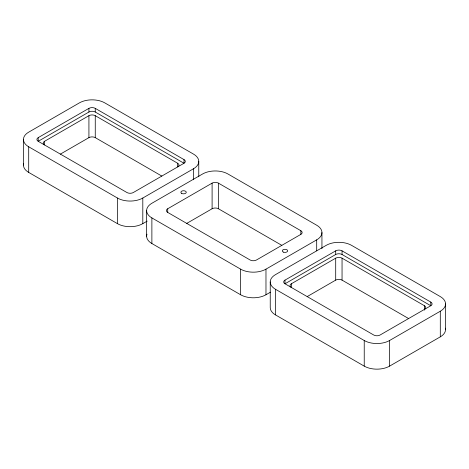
<?xml version="1.0" encoding="UTF-8"?>
<svg xmlns="http://www.w3.org/2000/svg" width="469" height="469" viewBox="0 0 469 469"><rect width="100%" height="100%" fill="white"/><g stroke="black" fill="none" stroke-linecap="round" stroke-linejoin="round"><path stroke-width="0.7" d="M38.212 137.64L88.922 108.362A4.485 2.585 0 0 1 95.26 108.362L184.006 159.601L184.006 163.259L133.296 192.536A4.485 2.585 0 0 1 126.952 192.536L38.212 141.304A4.485 2.585 0 0 1 38.212 137.64L38.212 141.304L88.922 112.021A4.485 2.585 0 0 1 95.26 112.021L184.006 163.259A4.485 2.585 0 0 0 184.006 159.601M44.549 141.304L44.549 144.962A4.485 2.585 0 0 1 44.549 141.304L88.922 115.685A4.485 2.585 0 0 1 95.26 115.685L177.663 163.259L177.663 166.917A4.485 2.585 0 0 0 177.663 163.259M60.395 154.113L88.922 137.64A4.485 2.585 0 0 1 95.26 137.64L161.817 176.068M28.703 146.791L117.443 198.029A17.928 10.353 0 0 0 142.805 198.029L193.515 168.752A17.928 10.353 0 0 0 193.515 154.108L104.769 102.875A17.928 10.353 0 0 0 79.413 102.875L28.703 132.152A17.928 10.353 0 0 0 28.703 146.791L28.703 172.41L117.443 223.649A17.928 10.353 0 0 0 142.805 223.649L147.237 221.087M167.726 208.758L212.099 183.139A4.485 2.585 0 0 1 218.437 183.139L300.84 230.713L300.84 234.377L256.473 259.996A4.485 2.585 0 0 1 250.129 259.996L167.726 212.416L167.726 208.758A4.485 2.585 0 0 0 167.726 212.416M186.744 223.396L212.099 208.758A4.485 2.585 0 0 1 218.437 208.758L281.828 245.357M151.88 217.909L240.62 269.142A17.928 10.353 0 0 0 265.976 269.142L316.692 239.864A17.928 10.353 0 0 0 316.692 225.226L227.946 173.987A17.928 10.353 0 0 0 202.59 173.987L151.88 203.265A17.928 10.353 0 0 0 151.88 217.909L151.88 243.522L240.62 294.761A17.928 10.353 0 0 0 265.976 294.761L270.414 292.199M284.994 280.122L335.704 250.845A4.485 2.585 0 0 1 342.048 250.845L430.788 302.083L430.788 305.741L380.078 335.018A4.485 2.585 0 0 1 373.74 335.018L284.994 283.78L284.994 280.122A4.485 2.585 0 0 0 284.994 283.78L335.704 254.503A4.485 2.585 0 0 1 342.048 254.503L430.788 305.741A4.485 2.585 0 0 0 430.788 302.083M291.337 283.78A4.485 2.585 0 0 0 291.337 287.444L291.337 283.78L335.704 258.161A4.485 2.585 0 0 1 342.048 258.161L424.451 305.741L424.451 310.132M307.183 296.59L335.704 280.122A4.485 2.585 0 0 1 342.048 280.122L408.605 318.551M275.485 289.273L364.231 340.506A17.928 10.353 0 0 0 389.587 340.506L440.297 311.228A17.928 10.353 0 0 0 440.297 296.59L351.557 245.351A17.928 10.353 0 0 0 326.195 245.351L275.485 274.635A17.928 10.353 0 0 0 275.485 289.273L275.485 314.892L364.231 366.125A17.928 10.353 0 0 0 389.587 366.125L440.297 336.848A17.928 10.353 0 0 0 445.398 328.177M445.55 303.912L445.55 329.531M440.297 311.228L440.297 336.848M389.587 340.506L389.587 366.125M364.231 340.506L364.231 366.125M342.048 250.845L342.048 254.503M342.048 258.161L342.048 280.122M335.704 250.845L335.704 254.503M335.704 258.161L335.704 280.122M321.939 232.548L321.939 248.646M316.692 239.864L316.692 250.845M270.238 281.951L270.238 307.57A17.928 10.353 0 0 0 275.485 314.892M265.976 269.142L265.976 294.761M240.62 269.142L240.62 294.761M218.437 183.139L218.437 208.758M212.099 183.139L212.099 208.758M198.762 161.43L198.762 176.801M193.515 168.752L193.515 179.727M146.627 210.587L146.627 236.206M142.805 198.029L142.805 223.649M117.443 198.029L117.443 223.649M95.26 108.362L95.26 112.021M95.26 115.685L95.26 137.64M88.922 108.362L88.922 112.021M88.922 115.685L88.922 137.64M23.45 139.469L23.45 165.088M424.451 305.741A4.485 2.585 0 0 1 424.451 309.399M300.84 230.713A4.485 2.585 0 0 1 300.84 234.377M151.88 243.522A17.928 10.353 0 0 1 146.973 234.183M28.703 172.41A17.928 10.353 0 0 1 23.602 163.74M181.673 193.386A2.691 1.554 0 0 0 186.17 192.689A2.691 1.554 0 0 0 182.875 190.789A2.691 1.554 0 0 0 181.673 193.386M283.651 252.187A2.691 1.554 0 0 0 287.685 250.845A2.691 1.554 0 0 0 283.651 249.502A2.691 1.554 0 0 0 283.651 252.187"/></g></svg>
